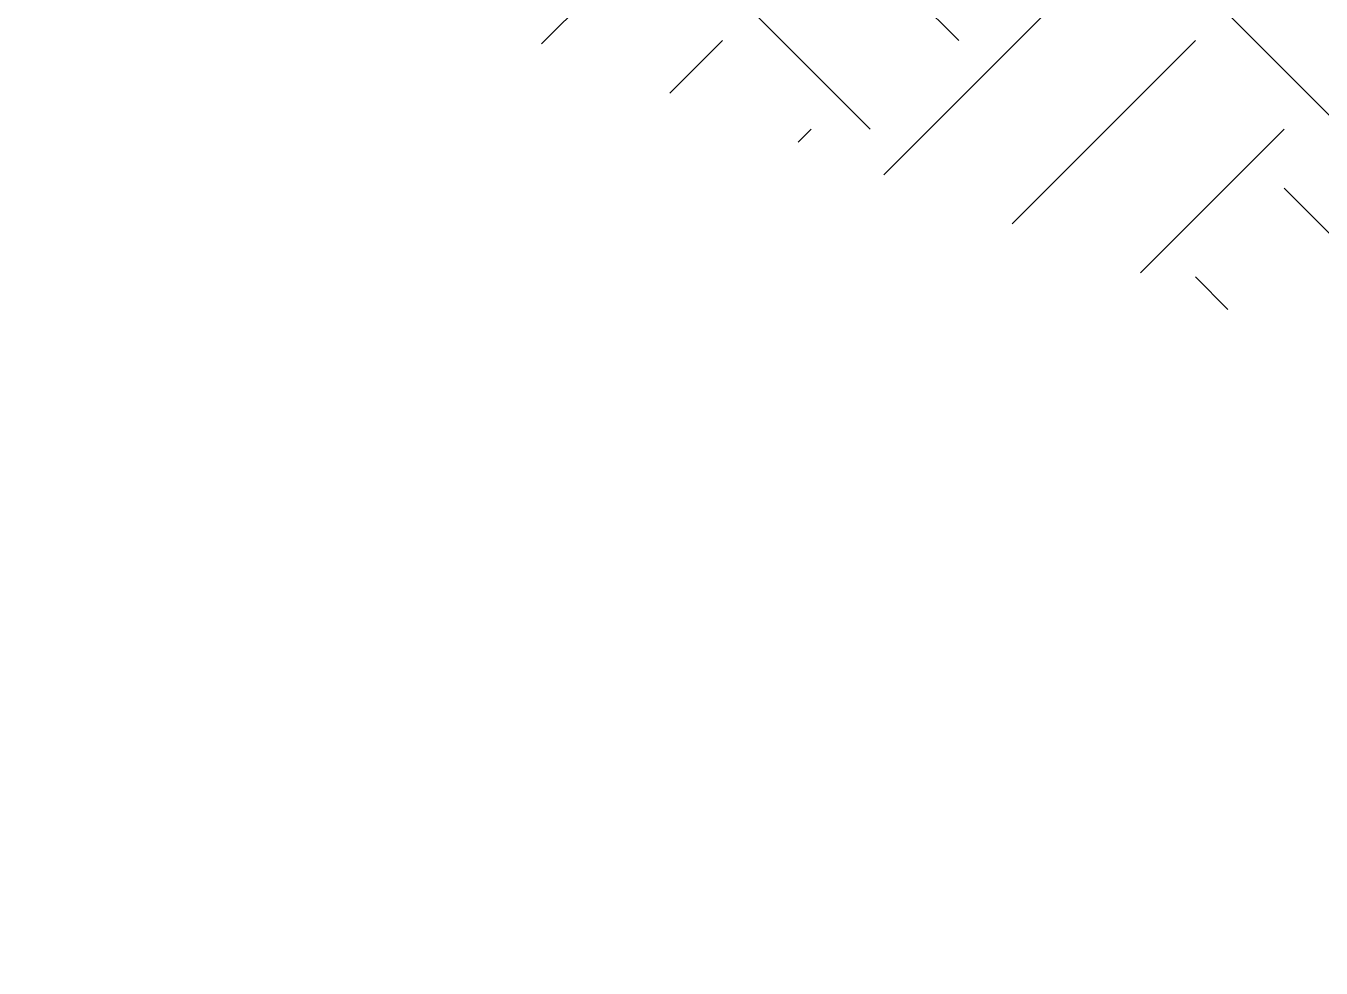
# Model space of a CAD drawing. Extents: x -24232 to 27340, y -23039 to 23489.
# Drawn here: x -19105 to -18330, y -22932 to -22369 of the extents above; entities that cross this region are included whole.
import ezdxf

# ---------------------------------------------------------------- set-up
doc = ezdxf.new("R2010")
doc.units = 0
doc.header["$LTSCALE"] = 10
doc.layers.add('0-HATCH', color=8, linetype='CONTINUOUS')

msp = doc.modelspace()

# ---------------------------------------------------------------- hatches: boundary and pattern name
at = {"layer": '0-HATCH'}
h = msp.add_hatch(dxfattribs=at)
h.set_pattern_fill('EARTH', color=256, scale=800, angle=45, style=0)
h.set_pattern_definition([(45, (5830.53, -1359.33), (3e-14, 282.8427), [200, -200]), (45, (5777.5, -1306.3), (3e-14, 282.8427), [200, -200]), (45, (5724.46, -1253.27), (3e-14, 282.8427), [200, -200]), (135, (5724.46, -1217.91), (-282.8427, 3e-14), [200, -200]), (135, (5777.5, -1164.88), (-282.8427, 3e-14), [200, -200]), (135, (5830.53, -1111.85), (-282.8427, 3e-14), [200, -200])])
h.paths.add_polyline_path([(-13068.16, -22639.61), (-13387.39, -22639.61), (-13387.39, -22239.61), (-13637.39, -22239.61), (-14387.39, -22239.61), (-14387.39, -22639.61), (-14830.76, -22639.61), (-14980.76, -22489.61), (-15794.02, -22489.61), (-15944.02, -22639.61), (-16019.56, -22639.61), (-16019.56, -22879.36), (-15938.93, -22879.36), (-15761.7, -22870.5), (-15584.46, -22852.79), (-14999.59, -22835.07), (-14840.08, -22835.07), (-14724.88, -22826.21), (-14485.61, -22835.07), (-13785.53, -22897.07), (-13555.13, -22905.93), (-13351.31, -22932.5), (-13068.16, -22932.5)])
h.paths.add_polyline_path([(-16019.56, -22639.61), (-16387.39, -22639.61), (-16387.39, -22239.61), (-16637.39, -22239.61), (-16689.11, -22239.61), (-16724, -22239.61), (-16772.32, -22240.78), (-16885.05, -22243.46), (-16911.89, -22246.15), (-16981.63, -22255.59, 0.004794), (-16982.63, -22264.65, 0.012207), (-16983.67, -22255.73), (-17000.47, -22256.88), (-17094.42, -22256.88), (-17131.01, -22256.88, 0.002551), (-17131.25, -22259.04, -0.000139), (-17131.17, -22256.88), (-17182.99, -22256.88), (-17266.2, -22262.24), (-17448.73, -22262.24), (-17655.92, -22259.04), (-17727.88, -22256.88), (-17781.56, -22251.51), (-17802.87, -22251.51, 0.018007), (-17804.55, -22264.65, 0.006955), (-17806.06, -22251.51), (-17827.19, -22251.51), (-17891.65, -22249.4, -0.018631), (-17889.28, -22265.65, -0.022253), (-17892.67, -22249.37), (-17990.93, -22246.15), (-18146.61, -22243.46), (-18184, -22232.99), (-18355.97, -22243.46), (-18471.39, -22243.46), (-18640.49, -22243.46), (-18726.38, -22246.15), (-18857.3, -22238.6), (-18927.7, -22243.46), (-18994.8, -22243.46), (-19032.38, -22251.51), (-19104.85, -22262.24), (-18393.63, -22533.93), (-18180.95, -22666.79), (-18092.33, -22693.36), (-17959.4, -22790.79), (-17853.06, -22835.07), (-17507.46, -22888.21), (-17436.56, -22888.21), (-17303.64, -22897.07), (-17011.2, -22897.07), (-16825.1, -22897.07), (-16444.05, -22852.79), (-16151.61, -22879.36), (-16071.86, -22879.36), (-16019.56, -22879.36)])

doc.saveas('drawing.dxf')
